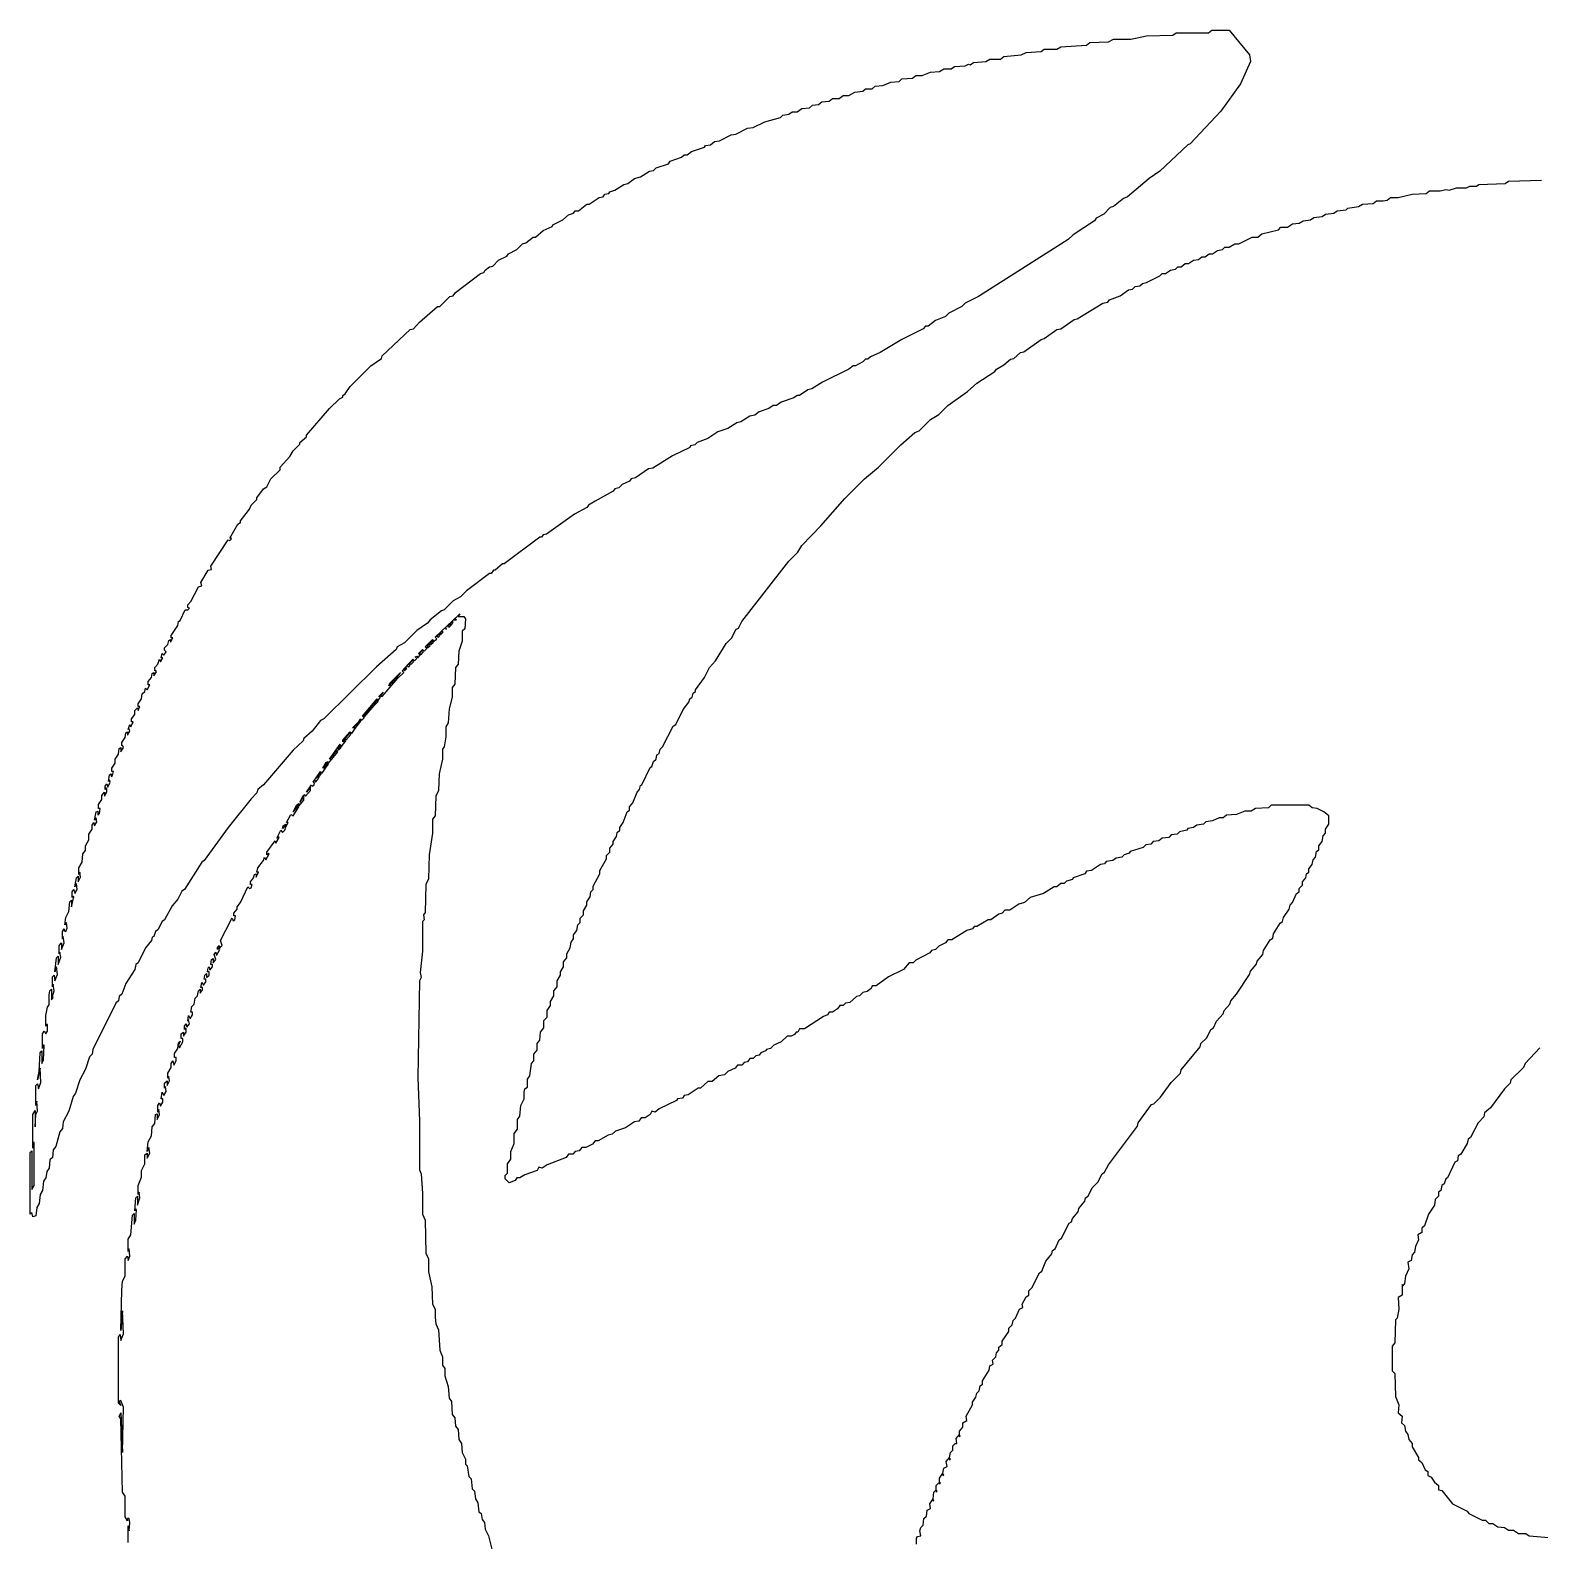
# Model space of a CAD drawing. Extents: x -695846 to 822170, y -413475 to 397179.
# Drawn here: x 338384.7 to 338772.3, y 390192.6 to 390580.4 of the extents above; entities that cross this region are included whole.
import ezdxf

# ---------------------------------------------------------------- set-up
doc = ezdxf.new("R2010")
doc.units = 0
doc.header["$LTSCALE"] = 1000
doc.header["$MEASUREMENT"] = 0

msp = doc.modelspace()

# ---------------------------------------------------------------- linework, layer by layer
at = {"color": 4, "linetype": 'Continuous'}
for points in [[(338688.06, 390580.4), (338692.51, 390580.4), (338697.8, 390574.05), (338698.01, 390572.35), (338695.47, 390566.64), (338690.39, 390559.65), (338682.56, 390551.19), (338681.92, 390550.97), (338674.73, 390544.2), (338671.97, 390542.29), (338666.47, 390537.64), (338665.41, 390537.21), (338662.87, 390535.1), (338662.03, 390534.89), (338660.33, 390533.19), (338658.43, 390532.13), (338658, 390531.5), (338652.5, 390527.9), (338651.23, 390526.63), (338628.16, 390512.02), (338624.77, 390510.33), (338623.92, 390509.48), (338620.54, 390507.79), (338619.69, 390506.94), (338617.15, 390505.89), (338615.24, 390504.4), (338614.61, 390504.4), (338613.97, 390503.77), (338608.47, 390501.02), (338602.97, 390497.63), (338600.43, 390496.57), (338599.79, 390495.94), (338599.16, 390495.94), (338598.52, 390495.3), (338596.62, 390494.24), (338595.98, 390494.24), (338594.92, 390493.4), (338588.15, 390490.01), (338585.4, 390488.32), (338584.34, 390488.1), (338582.22, 390486.62), (338581.59, 390486.62), (338580.74, 390485.99), (338577.56, 390484.93), (338576.29, 390484.08), (338575.45, 390484.08), (338574.39, 390483.24), (338571.85, 390482.39), (338570.79, 390481.54), (338569.52, 390481.33), (338567.19, 390479.85), (338566.13, 390479.64), (338563.81, 390478.16), (338561.27, 390477.31), (338558.73, 390475.62), (338555.97, 390474.56), (338555.34, 390473.92), (338554.28, 390473.71), (338554.07, 390473.29), (338549.62, 390471.17), (338544.54, 390467.99), (338543.48, 390467.78), (338540.1, 390465.45), (338539.04, 390465.24), (338538.62, 390464.61), (338536.71, 390463.76), (338535.86, 390462.91), (338534.81, 390462.7), (338534.38, 390462.07), (338529.73, 390459.53), (338528.03, 390458.47), (338527.61, 390457.83), (338524.43, 390456.14), (338517.24, 390451.06), (338516.39, 390450.85), (338515.97, 390450.21), (338515.54, 390450.21), (338506.44, 390443.44), (338506.02, 390443.44), (338504.11, 390441.75), (338503.69, 390441.75), (338503.05, 390440.9), (338502.63, 390440.9), (338496.7, 390436.45), (338495.22, 390434.97), (338493.32, 390433.91), (338490.99, 390431.59), (338490.35, 390431.37), (338487.39, 390429.05), (338486.75, 390428.2), (338484, 390426.29), (338480.83, 390423.12), (338478.92, 390422.06), (338478.71, 390421.43), (338473.63, 390416.98), (338460.08, 390403.64), (338459.24, 390403.22), (338457.12, 390400.47), (338455, 390398.56), (338454.79, 390397.93), (338452.25, 390395.6), (338444.63, 390386.71), (338443.15, 390385.44), (338442.94, 390384.59), (338441.45, 390383.11), (338435.53, 390375.7), (338429.39, 390367.24), (338428.75, 390366.81), (338424.31, 390359.83), (338423.67, 390359.4), (338422.62, 390357.29), (338421.13, 390355.59), (338419.23, 390351.99), (338418.59, 390351.57), (338417.53, 390349.45), (338416.9, 390349.03), (338416.48, 390347.76), (338416.05, 390347.55), (338415.84, 390346.7), (338414.36, 390344.8), (338412.45, 390340.99), (338411.82, 390340.56), (338411.61, 390339.29), (338409.28, 390335.69), (338408.22, 390332.94), (338407.59, 390332.31), (338407.37, 390331.25), (338406.74, 390330.61), (338400.81, 390318.76), (338400.6, 390317.49), (338399.97, 390316.86), (338398.91, 390313.68), (338397.43, 390310.93), (338396.37, 390307.54), (338395.73, 390306.69), (338394.67, 390302.88), (338393.19, 390300.13), (338392.98, 390298.44), (338392.34, 390297.59), (338391.29, 390293.78), (338390.65, 390292.94), (338390.44, 390291.03), (338389.8, 390290.4), (338389.59, 390288.28), (338388.96, 390287.43), (338388.75, 390285.74), (338388.11, 390284.89), (338387.9, 390282.56), (338387.26, 390281.5), (338387.05, 390279.18), (338386.42, 390278.12), (338386.21, 390276), (338385.36, 390275.79), (338385.15, 390276.85), (338384.72, 390276.42), (338384.72, 390292.3), (338385.15, 390292.72), (338385.15, 390282.77), (338385.78, 390283.83), (338385.78, 390294.84), (338385.36, 390294.84), (338385.36, 390293.36), (338385.36, 390302.04), (338385.99, 390303.1), (338385.99, 390298.86), (338386.21, 390302.04), (338386.63, 390302.88), (338386.42, 390305.42), (338386.21, 390304.37), (338386.21, 390309.45), (338386.63, 390309.87), (338386.84, 390308.6), (338387.48, 390310.29), (338387.26, 390313.89), (338386.63, 390310.93), (338387.05, 390313.05), (338387.26, 390317.91), (338387.69, 390318.34), (338387.69, 390315.16), (338388.11, 390316.01), (338388.32, 390319.82), (338387.9, 390319.82), (338387.9, 390318.97), (338387.9, 390322.78), (338388.32, 390323.42), (338388.75, 390322.78), (338389.17, 390323.42), (338389.17, 390325.11), (338388.75, 390325.11), (338388.75, 390324.69), (338388.75, 390327.44), (338389.17, 390329.56), (338389.59, 390330.19), (338389.59, 390332.73), (338389.8, 390333.79), (338390.23, 390334.21), (338390.23, 390331.46), (338390.65, 390332.1), (338390.44, 390332.31), (338390.86, 390333.79), (338390.65, 390335.48), (338390.44, 390334.85), (338390.44, 390337.39), (338390.86, 390337.81), (338391.07, 390336.33), (338391.71, 390338.02), (338391.5, 390339.93), (338391.07, 390338.66), (338391.5, 390342.26), (338391.92, 390342.68), (338391.92, 390340.56), (338392.56, 390342.47), (338392.34, 390343.74), (338392.13, 390343.32), (338392.13, 390345.43), (338392.77, 390346.07), (338392.77, 390344.37), (338393.4, 390346.07), (338393.19, 390347.76), (338392.98, 390347.13), (338392.98, 390349.03), (338393.4, 390349.67), (338393.4, 390349.24), (338393.83, 390349.03), (338394.25, 390349.88), (338394.04, 390351.36), (338393.61, 390350.72), (338393.83, 390352.63), (338394.67, 390354.11), (338394.89, 390356.65), (338395.31, 390357.07), (338395.31, 390355.38), (338395.94, 390357.92), (338395.73, 390358.13), (338395.52, 390357.71), (338395.52, 390359.19), (338395.94, 390359.83), (338396.16, 390358.77), (338396.79, 390359.83), (338396.58, 390361.31), (338396.16, 390360.46), (338396.58, 390362.79), (338397, 390363.21), (338397, 390361.73), (338397.64, 390363), (338397.43, 390364.27), (338397.21, 390363.64), (338397.21, 390365.33), (338398.06, 390366.81), (338398.27, 390368.93), (338398.91, 390369.78), (338398.91, 390371.05), (338399.75, 390372.53), (338399.75, 390374.01), (338400.6, 390375.28), (338400.6, 390376.34), (338401.02, 390376.97), (338401.24, 390376.13), (338401.87, 390377.18), (338401.66, 390378.24), (338401.24, 390377.61), (338401.66, 390379.72), (338402.08, 390379.94), (338402.08, 390378.88), (338402.51, 390379.3), (338402.72, 390380.57), (338402.29, 390380.57), (338402.29, 390381.63), (338403.14, 390382.9), (338403.14, 390383.96), (338403.78, 390384.8), (338403.78, 390383.75), (338404.41, 390384.8), (338404.41, 390385.65), (338404.2, 390385.86), (338403.99, 390385.44), (338403.99, 390386.29), (338404.41, 390386.92), (338404.62, 390386.07), (338405.26, 390387.34), (338405.05, 390387.98), (338404.83, 390387.56), (338405.05, 390389.25), (338405.47, 390389.46), (338405.47, 390388.83), (338405.89, 390389.04), (338406.1, 390390.1), (338405.68, 390390.1), (338405.68, 390390.94), (338406.53, 390392.21), (338406.53, 390393.27), (338407.37, 390394.54), (338407.59, 390396.02), (338408.01, 390396.24), (338408.01, 390395.18), (338408.64, 390396.24), (338408.43, 390396.87), (338408.22, 390396.66), (338408.22, 390397.51), (338409.07, 390398.78), (338409.28, 390400.05), (338409.7, 390400.26), (338409.7, 390399.41), (338410.34, 390400.47), (338410.13, 390401.1), (338409.91, 390400.89), (338410.34, 390402.16), (338410.55, 390401.53), (338411.18, 390402.8), (338410.76, 390402.8), (338410.76, 390403.64), (338411.61, 390404.7), (338411.61, 390405.76), (338412.24, 390406.4), (338412.45, 390405.76), (338412.88, 390406.82), (338412.45, 390406.82), (338412.45, 390407.45), (338413.3, 390408.72), (338413.51, 390409.99), (338414.15, 390410.63), (338414.36, 390411.48), (338414.78, 390411.05), (338415.42, 390412.32), (338414.99, 390412.32), (338414.99, 390413.17), (338415.84, 390414.23), (338416.05, 390415.29), (338416.48, 390415.5), (338416.48, 390414.65), (338417.11, 390415.71), (338416.9, 390416.13), (338416.69, 390415.92), (338416.69, 390416.77), (338417.53, 390417.61), (338417.96, 390418.89), (338418.17, 390418.25), (338418.8, 390419.31), (338418.38, 390419.31), (338418.59, 390420.37), (338419.02, 390419.94), (338419.65, 390420.79), (338419.23, 390421.21), (338419.23, 390421.85), (338420.07, 390422.7), (338420.29, 390423.75), (338420.71, 390423.97), (338420.71, 390423.33), (338421.35, 390424.39), (338420.92, 390424.39), (338420.92, 390425.02), (338422.62, 390427.56), (338422.83, 390428.62), (338423.25, 390428.83), (338424.52, 390431.59), (338425.16, 390431.59), (338425.58, 390432.01), (338425.16, 390432.22), (338425.16, 390432.86), (338426, 390433.7), (338427.91, 390437.51), (338428.75, 390437.72), (338428.54, 390438.57), (338430.45, 390441.75), (338431.29, 390441.96), (338431.08, 390442.8), (338435.53, 390449.58), (338435.95, 390449.37), (338436.37, 390449.79), (338436.16, 390450.21), (338435.95, 390450), (338438.07, 390453.6), (338438.7, 390454.02), (338438.7, 390454.45), (338441.03, 390457.41), (338441.45, 390458.47), (338442.94, 390459.95), (338442.94, 390460.37), (338444.63, 390462.7), (338445.48, 390463.13), (338446.53, 390465.24), (338448.86, 390467.57), (338448.86, 390468.21), (338451.4, 390470.96), (338452.25, 390472.44), (338453.94, 390474.13), (338453.94, 390474.56), (338455.64, 390476.04), (338455.64, 390476.46), (338461.56, 390483.24), (338464.1, 390485.78), (338464.95, 390486.2), (338464.95, 390486.62), (338465.59, 390487.05), (338466.86, 390488.95), (338472.15, 390494.24), (338474.9, 390496.15), (338475.11, 390496.78), (338482.31, 390503.56), (338483.16, 390503.77), (338484.64, 390505.46), (338489.29, 390509.48), (338489.93, 390509.48), (338492.47, 390512.02), (338493.32, 390512.24), (338493.95, 390513.08), (338500.3, 390517.95), (338501.15, 390518.16), (338501.57, 390518.8), (338502.63, 390519.64), (338503.48, 390519.86), (338504.96, 390521.34), (338507.08, 390522.4), (338507.5, 390523.03), (338509.62, 390524.09), (338511.1, 390525.57), (338511.94, 390525.78), (338513.85, 390527.27), (338514.48, 390527.27), (338516.39, 390528.96), (338518.72, 390530.02), (338518.93, 390530.44), (338521.47, 390531.71), (338522.95, 390532.98), (338524.22, 390533.4), (338524.64, 390534.04), (338525.49, 390534.04), (338527.61, 390535.73), (338528.24, 390535.73), (338530.78, 390537.43), (338531.84, 390537.64), (338532.27, 390538.27), (338533.32, 390538.48), (338533.54, 390538.91), (338534.81, 390539.33), (338537.13, 390540.81), (338538.19, 390541.02), (338539.89, 390542.29), (338541.37, 390542.72), (338543.7, 390544.2), (338544.75, 390544.41), (338545.39, 390545.05), (338548.56, 390546.1), (338548.99, 390546.74), (338551.95, 390547.8), (338552.59, 390548.43), (338553.43, 390548.43), (338554.49, 390549.28), (338557.88, 390550.34), (338558.09, 390550.76), (338559.36, 390550.97), (338560.42, 390551.82), (338561.69, 390552.03), (338564.65, 390553.51), (338565.92, 390553.73), (338568.89, 390555.21), (338570.37, 390555.42), (338573.33, 390556.9), (338577.35, 390557.96), (338577.99, 390558.59), (338579.47, 390558.81), (338580.32, 390559.44), (338581.59, 390559.44), (338582.86, 390560.29), (338584.76, 390560.5), (338585.61, 390561.13), (338587.09, 390561.35), (338587.94, 390561.98), (338589.84, 390562.19), (338590.69, 390562.83), (338592.38, 390562.83), (338593.44, 390563.67), (338594.92, 390563.67), (338596.4, 390564.52), (338598.52, 390564.73), (338599.16, 390565.37), (338600.85, 390565.37), (338601.7, 390566), (338603.6, 390566.21), (338605.72, 390567.06), (338607.84, 390567.27), (338608.47, 390567.91), (338611.22, 390568.12), (338612.07, 390568.75), (338613.76, 390568.75), (338615.88, 390569.6), (338618.21, 390569.81), (338619.27, 390570.45), (338621.17, 390570.45), (338622.02, 390571.08), (338624.77, 390571.29), (338625.62, 390571.72), (338626.04, 390571.51), (338626.89, 390572.14), (338630.06, 390572.35), (338631.12, 390572.99), (338633.87, 390572.99), (338634.72, 390573.62), (338639.16, 390574.05), (338640.43, 390574.68), (338644.24, 390574.89), (338645.09, 390575.53), (338648.27, 390575.53), (338649.32, 390576.16), (338655.89, 390576.59), (338656.73, 390577.22), (338661.6, 390577.43), (338662.87, 390578.07), (338667.32, 390578.07), (338671.34, 390578.92), (338678.11, 390579.13), (338678.96, 390579.76), (338687.22, 390579.76), (338688.06, 390580.4)], [(338612.28, 390191.75), (338612.28, 390193.23), (338612.49, 390193.66), (338613.34, 390193.87), (338613.13, 390195.14), (338613.34, 390195.99), (338613.97, 390196.62), (338614.19, 390198.31), (338614.82, 390198.95), (338615.03, 390200.43), (338615.88, 390200.85), (338615.67, 390202.12), (338616.51, 390203.39), (338616.73, 390205.09), (338617.36, 390205.72), (338617.36, 390206.78), (338618.21, 390207.63), (338618.21, 390208.69), (338619.05, 390209.96), (338619.27, 390211.23), (338620.11, 390211.65), (338619.9, 390212.92), (338620.75, 390213.98), (338620.96, 390215.25), (338621.59, 390215.88), (338621.59, 390216.94), (338622.23, 390217.58), (338622.65, 390217.58), (338622.44, 390218.85), (338623.29, 390219.91), (338623.29, 390220.75), (338624.13, 390221.81), (338624.13, 390222.87), (338625.19, 390223.5), (338624.98, 390224.56), (338626.67, 390227.53), (338626.67, 390228.16), (338627.52, 390229.43), (338627.73, 390230.49), (338628.37, 390231.12), (338628.58, 390232.39), (338629.21, 390232.82), (338629.21, 390233.67), (338630.91, 390236.42), (338631.12, 390237.48), (338631.97, 390237.9), (338631.75, 390238.96), (338632.6, 390239.8), (338632.81, 390240.86), (338633.45, 390241.5), (338633.45, 390242.34), (338634.3, 390242.98), (338634.3, 390243.83), (338635.99, 390246.37), (338635.99, 390247.21), (338636.84, 390248.06), (338637.05, 390249.12), (338637.68, 390249.75), (338638.74, 390252.08), (338639.59, 390252.5), (338639.38, 390253.35), (338640.43, 390255.26), (338641.07, 390255.68), (338641.07, 390256.74), (338641.92, 390257.58), (338643.82, 390261.4), (338644.46, 390261.82), (338645.51, 390264.36), (338647, 390266.26), (338647.21, 390267.11), (338647.84, 390267.53), (338648.9, 390269.86), (338649.54, 390270.29), (338651.44, 390274.1), (338652.08, 390274.52), (338652.29, 390275.37), (338653.77, 390277.06), (338653.98, 390277.91), (338655.46, 390279.81), (338655.67, 390280.66), (338656.31, 390281.08), (338657.37, 390283.2), (338658.85, 390284.68), (338659.91, 390286.8), (338660.54, 390287.22), (338661.6, 390289.13), (338669.01, 390299.07), (338669.22, 390299.92), (338672.61, 390304.58), (338673.24, 390304.79), (338674.94, 390306.48), (338677.69, 390310.29), (338680.02, 390312.62), (338680.23, 390313.47), (338685.1, 390319.4), (338685.31, 390320.24), (338686.79, 390321.72), (338687.85, 390323.84), (338688.49, 390324.26), (338689.33, 390325.96), (338691.03, 390327.86), (338691.24, 390328.71), (338692.72, 390330.4), (338692.93, 390331.25), (338694.41, 390332.94), (338697.8, 390338.02), (338698.01, 390338.87), (338699.49, 390340.56), (338699.7, 390341.41), (338701.19, 390343.1), (338701.4, 390344.16), (338703.09, 390346.91), (338703.73, 390347.34), (338703.94, 390348.4), (338705.63, 390351.15), (338706.27, 390351.57), (338706.48, 390352.63), (338707.96, 390354.75), (338708.17, 390355.8), (338708.81, 390356.44), (338709.86, 390358.77), (338710.5, 390359.19), (338710.5, 390360.04), (338711.35, 390360.88), (338711.35, 390361.73), (338712.19, 390362.79), (338712.41, 390363.85), (338713.04, 390364.27), (338713.04, 390365.12), (338713.89, 390366.18), (338714.1, 390367.45), (338714.73, 390368.08), (338714.95, 390369.56), (338715.58, 390369.99), (338715.58, 390371.05), (338716.43, 390372.1), (338716.64, 390373.59), (338717.27, 390374.22), (338717.27, 390375.28), (338718.12, 390376.55), (338718.12, 390378.67), (338716.85, 390379.72), (338715.16, 390380.57), (338713.89, 390380.78), (338713.04, 390381.42), (338703.3, 390381.42), (338702.67, 390380.78), (338699.28, 390380.57), (338698.22, 390379.94), (338696.53, 390379.94), (338694.41, 390379.09), (338691.87, 390378.88), (338691.03, 390378.24), (338689.97, 390378.24), (338688.27, 390377.4), (338686.58, 390377.18), (338685.95, 390376.55), (338684.25, 390376.34), (338683.4, 390375.7), (338681.92, 390375.49), (338681.71, 390375.07), (338679.81, 390374.64), (338679.17, 390374.01), (338677.69, 390373.8), (338677.05, 390373.16), (338675.36, 390372.95), (338674.51, 390372.32), (338673.03, 390372.1), (338672.4, 390371.47), (338671.13, 390371.26), (338670.49, 390370.62), (338667.11, 390369.56), (338666.89, 390369.14), (338665.62, 390368.72), (338664.99, 390368.08), (338663.51, 390367.87), (338662.66, 390367.24), (338660.97, 390367.02), (338660.54, 390366.39), (338659.49, 390366.18), (338657.16, 390364.69), (338655.89, 390364.48), (338655.46, 390363.85), (338652.5, 390362.79), (338652.29, 390362.37), (338650.81, 390361.94), (338650.17, 390361.31), (338649.32, 390361.31), (338648.27, 390360.46), (338647.63, 390360.46), (338644.88, 390358.77), (338641.49, 390357.71), (338640.01, 390356.44), (338638.53, 390356.02), (338636.2, 390354.53), (338634.93, 390354.53), (338634.3, 390353.69), (338633.45, 390353.48), (338631.33, 390351.99), (338630.7, 390351.99), (338627.73, 390350.3), (338627.1, 390350.3), (338626.67, 390349.67), (338625.19, 390349.24), (338621.38, 390346.91), (338620.32, 390346.91), (338619.69, 390346.07), (338618, 390345.22), (338617.15, 390344.37), (338616.09, 390344.16), (338615.67, 390343.53), (338612.07, 390341.62), (338611.43, 390340.99), (338610.38, 390340.99), (338608.89, 390339.29), (338605.08, 390337.39), (338601.91, 390335.06), (338600.85, 390335.06), (338600.64, 390334.42), (338599.58, 390333.58), (338598.52, 390333.37), (338597.67, 390332.52), (338596.83, 390332.31), (338595.13, 390330.83), (338594.08, 390330.61), (338593.44, 390329.98), (338592.59, 390329.98), (338591.96, 390329.13), (338590.69, 390328.29), (338589.84, 390328.29), (338589.42, 390327.65), (338588.36, 390327.23), (338583.49, 390324.05), (338582.22, 390324.05), (338581.8, 390323.21), (338581.38, 390323.21), (338580.95, 390322.57), (338580.11, 390322.15), (338579.05, 390322.15), (338577.56, 390320.67), (338575.66, 390319.82), (338574.81, 390318.97), (338573.75, 390318.76), (338573.54, 390318.34), (338572.27, 390317.91), (338571.85, 390317.28), (338571, 390317.07), (338570.37, 390316.43), (338569.52, 390316.43), (338568.89, 390315.59), (338568.04, 390315.37), (338567.4, 390314.74), (338566.35, 390314.74), (338565.71, 390313.89), (338563.81, 390313.05), (338562.96, 390312.2), (338561.48, 390311.99), (338559.78, 390310.5), (338558.73, 390310.5), (338556.82, 390308.81), (338556.19, 390308.81), (338553.65, 390307.12), (338552.59, 390306.91), (338552.16, 390306.27), (338550.89, 390306.06), (338550.68, 390305.64), (338546.24, 390303.52), (338545.18, 390302.67), (338544.33, 390302.88), (338543.91, 390302.04), (338542.64, 390301.19), (338541.58, 390301.19), (338540.94, 390300.34), (338539.89, 390300.13), (338537.56, 390298.65), (338535.02, 390297.8), (338534.17, 390296.96), (338533.11, 390296.75), (338530.57, 390295.26), (338529.73, 390295.26), (338529.09, 390294.42), (338527.4, 390293.57), (338526.34, 390293.57), (338525.7, 390292.72), (338524.64, 390292.51), (338524.01, 390291.88), (338522.95, 390291.88), (338522.32, 390291.03), (338517.45, 390289.13), (338516.18, 390288.28), (338515.33, 390288.49), (338514.91, 390287.64), (338511.73, 390286.59), (338510.46, 390285.74), (338509.62, 390285.74), (338509.19, 390285.1), (338507.71, 390284.47), (338506.65, 390285.53), (338506.65, 390286.37), (338507.29, 390287.01), (338507.29, 390289.34), (338508.13, 390290.61), (338508.13, 390292.51), (338508.98, 390294.63), (338508.98, 390297.17), (338509.83, 390298.23), (338509.83, 390300.77), (338510.46, 390301.61), (338510.67, 390304.37), (338511.52, 390306.06), (338511.52, 390307.75), (338511.73, 390308.6), (338512.37, 390309.02), (338512.37, 390311.14), (338513, 390311.99), (338513.43, 390315.16), (338514.06, 390315.8), (338514.06, 390317.49), (338514.91, 390318.55), (338514.91, 390320.24), (338515.54, 390321.09), (338515.75, 390323.21), (338516.6, 390324.26), (338516.6, 390326.17), (338517.45, 390327.02), (338517.45, 390328.71), (338518.29, 390329.98), (338518.29, 390331.04), (338519.14, 390332.52), (338519.14, 390333.79), (338519.99, 390334.85), (338519.99, 390336.33), (338520.83, 390337.81), (338520.83, 390338.66), (338521.68, 390339.93), (338521.68, 390341.2), (338522.53, 390342.26), (338522.53, 390343.32), (338523.37, 390344.8), (338523.59, 390346.28), (338524.22, 390347.13), (338524.22, 390348.18), (338525.07, 390349.24), (338525.28, 390350.72), (338525.91, 390351.36), (338525.91, 390352.42), (338526.76, 390353.26), (338526.76, 390354.32), (338527.61, 390355.8), (338527.61, 390356.65), (338528.46, 390357.92), (338528.67, 390359.19), (338529.3, 390359.83), (338529.3, 390360.67), (338531, 390363.85), (338531, 390364.69), (338532.69, 390367.66), (338532.69, 390368.51), (338533.54, 390369.35), (338533.54, 390370.41), (338534.38, 390371.47), (338534.38, 390372.1), (338535.23, 390373.37), (338535.44, 390374.43), (338536.08, 390375.07), (338536.08, 390375.7), (338536.92, 390376.97), (338537.98, 390379.72), (338538.62, 390380.15), (338538.62, 390380.99), (338539.46, 390382.05), (338540.52, 390384.8), (338541.16, 390385.44), (338541.37, 390386.5), (338541.79, 390386.71), (338543.91, 390391.15), (338544.33, 390391.37), (338544.75, 390392.64), (338545.39, 390393.27), (338545.6, 390394.33), (338546.24, 390394.75), (338546.45, 390395.81), (338547.08, 390396.45), (338549.83, 390401.74), (338550.47, 390402.16), (338552.37, 390405.97), (338553.86, 390407.88), (338554.07, 390408.72), (338554.7, 390409.15), (338554.92, 390410.21), (338555.55, 390410.63), (338555.55, 390411.05), (338557.88, 390414.23), (338559.15, 390416.77), (338560.63, 390418.46), (338563.38, 390422.91), (338564.86, 390424.39), (338565.92, 390426.51), (338566.56, 390426.93), (338567.4, 390428.62), (338579.47, 390444.07), (338581.8, 390446.4), (338582.86, 390448.1), (338587.73, 390453.18), (338593.86, 390460.16), (338598.94, 390465.24), (338602.54, 390468.21), (338608.26, 390473.92), (338611.86, 390477.1), (338612.92, 390477.52), (338615.88, 390480.48), (338618, 390481.75), (338620.32, 390484.08), (338625.4, 390487.68), (338627.73, 390489.8), (338632.39, 390492.76), (338632.81, 390493.4), (338634.72, 390494.45), (338636.41, 390495.94), (338637.26, 390496.15), (338638.95, 390497.63), (338639.8, 390497.84), (338644.24, 390501.02), (338645.09, 390501.23), (338648.27, 390503.56), (338649.32, 390503.77), (338652.71, 390506.1), (338653.56, 390506.31), (338660.12, 390510.33), (338661.39, 390510.54), (338661.81, 390511.18), (338664.57, 390512.24), (338666.68, 390513.72), (338667.74, 390513.93), (338668.38, 390514.56), (338669.65, 390514.78), (338670.28, 390515.41), (338671.34, 390515.62), (338674.73, 390517.32), (338675.36, 390517.95), (338676.21, 390517.95), (338677.48, 390518.8), (338678.75, 390519.01), (338679.38, 390519.64), (338680.23, 390519.64), (338681.29, 390520.49), (338682.13, 390520.49), (338683.4, 390521.34), (338684.67, 390521.55), (338685.52, 390522.18), (338686.37, 390522.18), (338687.43, 390523.03), (338688.27, 390523.03), (338689.54, 390523.88), (338690.81, 390524.09), (338691.45, 390524.73), (338692.51, 390524.73), (338693.99, 390525.57), (338695.05, 390525.57), (338698.43, 390527.27), (338699.92, 390527.27), (338700.97, 390528.11), (338705.21, 390529.17), (338705.84, 390529.81), (338707.54, 390529.81), (338708.81, 390530.65), (338710.5, 390530.86), (338711.56, 390531.5), (338713.46, 390531.71), (338714.31, 390532.35), (338716.43, 390532.56), (338717.27, 390533.19), (338719.39, 390533.4), (338720.24, 390534.04), (338722.57, 390534.25), (338722.99, 390534.67), (338725.74, 390535.1), (338726.8, 390535.73), (338729.55, 390535.94), (338730.4, 390536.58), (338732.09, 390536.58), (338733.15, 390536.79), (338734, 390537.43), (338735.9, 390537.43), (338739.5, 390538.27), (338743.1, 390538.48), (338743.95, 390539.12), (338746.7, 390539.12), (338748.18, 390539.54), (338749.03, 390539.33), (338750.93, 390539.97), (338753.47, 390539.97), (338754.32, 390540.39), (338756.01, 390540.39), (338756.65, 390540.81), (338763.42, 390541.02), (338764.27, 390541.66), (338772.73, 390541.87)], [(338409.91, 390192.18), (338409.91, 390196.41), (338410.13, 390195.14), (338410.34, 390197.26), (338410.13, 390198.31), (338409.7, 390198.31), (338409.7, 390197.68), (338409.07, 390198.74), (338409.07, 390204.03), (338408.43, 390205.09), (338408.01, 390223.93), (338407.59, 390224.56), (338408.01, 390225.41), (338408.43, 390215.25), (338408.64, 390226.89), (338408.01, 390228.58), (338407.59, 390228.37), (338408.01, 390227.31), (338407.37, 390227.95), (338407.37, 390244.88), (338407.8, 390245.52), (338408.01, 390244.04), (338408.64, 390245.73), (338408.43, 390251.66), (338408.01, 390246.58), (338408.22, 390256.95), (338408.43, 390259.28), (338409.07, 390260.55), (338409.07, 390264.99), (338409.7, 390265.63), (338409.91, 390264.57), (338410.34, 390265.63), (338410.13, 390267.53), (338409.91, 390266.9), (338409.91, 390270.07), (338410.55, 390271.13), (338410.97, 390276.21), (338411.4, 390276.64), (338411.4, 390273.88), (338411.82, 390274.94), (338412.03, 390277.69), (338411.61, 390277.69), (338411.61, 390277.27), (338411.82, 390280.66), (338412.24, 390281.08), (338412.24, 390278.75), (338412.88, 390280.66), (338412.67, 390282.14), (338412.45, 390281.5), (338412.45, 390283.83), (338413.3, 390285.95), (338413.3, 390287.64), (338414.15, 390289.34), (338414.15, 390291.67), (338414.78, 390292.09), (338414.78, 390290.82), (338415.42, 390292.09), (338415.21, 390293.57), (338414.78, 390292.51), (338414.99, 390295.05), (338415.84, 390296.53), (338416.05, 390298.86), (338416.69, 390299.71), (338416.9, 390302.04), (338417.32, 390302.25), (338417.32, 390300.77), (338417.96, 390302.04), (338417.75, 390303.31), (338417.53, 390302.67), (338417.53, 390304.37), (338417.96, 390305), (338418.17, 390304.15), (338418.8, 390305.21), (338418.8, 390306.06), (338418.38, 390306.06), (338418.59, 390307.75), (338419.02, 390306.91), (338419.65, 390307.96), (338419.44, 390309.23), (338419.23, 390308.81), (338419.23, 390310.08), (338419.86, 390310.72), (338419.86, 390309.45), (338420.5, 390310.72), (338420.29, 390311.77), (338420.07, 390311.35), (338420.07, 390312.62), (338420.92, 390314.1), (338420.92, 390315.16), (338421.35, 390315.8), (338421.56, 390314.74), (338422.19, 390315.8), (338422.19, 390316.64), (338421.77, 390316.64), (338421.77, 390317.7), (338422.62, 390318.97), (338422.83, 390320.45), (338423.25, 390320.88), (338422.83, 390319.82), (338423.04, 390319.18), (338423.89, 390320.67), (338423.89, 390321.51), (338423.46, 390321.51), (338423.46, 390322.78), (338424.1, 390323.21), (338424.1, 390322.15), (338424.73, 390323.21), (338424.73, 390324.05), (338424.52, 390324.26), (338424.31, 390323.84), (338424.31, 390324.69), (338424.73, 390325.32), (338424.94, 390324.48), (338425.58, 390325.32), (338425.37, 390326.38), (338425.16, 390325.96), (338425.37, 390327.44), (338425.79, 390326.59), (338426.43, 390327.65), (338426.43, 390328.29), (338426, 390328.29), (338426.21, 390329.77), (338426.85, 390330.4), (338427.06, 390331.88), (338427.7, 390332.52), (338427.91, 390333.79), (338428.33, 390334.21), (338428.33, 390333.15), (338428.97, 390334), (338428.97, 390334.64), (338428.54, 390334.64), (338428.75, 390335.91), (338429.18, 390335.27), (338429.81, 390336.12), (338429.81, 390336.75), (338429.39, 390336.75), (338429.6, 390337.81), (338430.02, 390338.23), (338430.02, 390337.18), (338430.66, 390337.81), (338430.66, 390338.66), (338430.24, 390338.66), (338430.45, 390339.72), (338430.66, 390339.93), (338430.87, 390339.08), (338431.51, 390339.93), (338431.51, 390340.56), (338431.08, 390340.56), (338431.29, 390341.83), (338431.72, 390342.05), (338431.72, 390340.99), (338432.35, 390341.83), (338431.93, 390343.1), (338432.35, 390343.74), (338432.56, 390342.89), (338433.41, 390344.37), (338433.2, 390345.01), (338432.78, 390344.37), (338432.78, 390345.01), (338433.2, 390345.43), (338433.41, 390344.8), (338434.05, 390345.43), (338433.62, 390346.7), (338436.37, 390352.21), (338436.59, 390352.42), (338436.8, 390351.78), (338437.22, 390351.99), (338437.43, 390353.05), (338437.01, 390353.05), (338437.01, 390353.69), (338437.86, 390354.75), (338437.86, 390355.38), (338438.7, 390356.44), (338440.61, 390360.46), (338441.03, 390360.04), (338441.45, 390360.25), (338441.67, 390361.1), (338441.24, 390361.1), (338441.24, 390361.73), (338442.09, 390362.79), (338442.3, 390363.64), (338442.72, 390363.85), (338442.72, 390363), (338443.36, 390364.27), (338442.94, 390364.27), (338443.15, 390365.33), (338444.63, 390367.24), (338444.84, 390368.08), (338445.26, 390367.45), (338446.11, 390368.93), (338445.9, 390369.14), (338445.48, 390368.72), (338445.48, 390369.35), (338447.59, 390372.32), (338447.81, 390371.68), (338448.65, 390373.16), (338448.44, 390373.37), (338448.02, 390372.95), (338449.08, 390375.07), (338449.5, 390374.43), (338450.13, 390375.07), (338450.35, 390375.91), (338450.13, 390376.13), (338449.5, 390375.49), (338449.71, 390376.13), (338450.35, 390376.55), (338450.35, 390375.91), (338450.98, 390376.97), (338450.56, 390376.97), (338451.62, 390379.09), (338452.25, 390378.67), (338453.73, 390380.99), (338453.52, 390381.42), (338452.25, 390379.72), (338453.1, 390381.42), (338453.73, 390381.84), (338453.73, 390381.21), (338455, 390382.69), (338455, 390383.75), (338453.94, 390382.26), (338454.79, 390383.96), (338455.21, 390384.17), (338455.43, 390383.75), (338456.7, 390385.23), (338456.7, 390386.07), (338455.64, 390384.8), (338456.91, 390386.71), (338457.12, 390386.29), (338457.54, 390386.5), (338457.75, 390387.13), (338457.33, 390387.34), (338459.24, 390390.1), (338459.66, 390389.67), (338460.51, 390390.94), (338459.87, 390390.94), (338460.72, 390392.43), (338461.14, 390392.64), (338461.35, 390392.21), (338463.68, 390395.18), (338463.47, 390395.6), (338461.56, 390393.27), (338464.32, 390397.08), (338464.53, 390396.45), (338465.8, 390397.93), (338465.59, 390398.35), (338464.95, 390397.72), (338464.95, 390398.14), (338466.86, 390400.26), (338467.28, 390399.83), (338468.13, 390401.1), (338467.49, 390401.32), (338469.18, 390403.01), (338469.4, 390403.64), (338469.82, 390403.22), (338470.45, 390403.86), (338470.03, 390404.28), (338473.84, 390408.72), (338474.05, 390408.3), (338474.69, 390409.15), (338474.27, 390409.36), (338475.32, 390410.42), (338474.69, 390409.57), (338475.11, 390409.36), (338479.13, 390414.02), (338478.71, 390414.23), (338476.81, 390412.11), (338477.02, 390412.75), (338479.77, 390415.5), (338478.92, 390414.44), (338479.13, 390414.02), (338480.62, 390415.5), (338480.19, 390415.92), (338482.94, 390418.89), (338483.37, 390418.46), (338484, 390419.1), (338483.58, 390419.52), (338484, 390419.73), (338484.21, 390419.31), (338484.85, 390419.94), (338484.43, 390420.37), (338485.48, 390421.43), (338485.91, 390421), (338486.54, 390421.64), (338486.12, 390422.06), (338488.02, 390423.97), (338488.45, 390423.54), (338489.08, 390424.18), (338488.66, 390424.6), (338494.8, 390430.32)], [(338494.8, 390430.32), (338495.01, 390430.53), (338494.59, 390429.89), (338496.07, 390429.89), (338496.49, 390429.26), (338496.28, 390426.72), (338495.64, 390426.08), (338495.64, 390423.54), (338494.8, 390421), (338494.59, 390417.61), (338493.95, 390416.77), (338493.74, 390412.53), (338493.1, 390411.69), (338493.1, 390409.15), (338492.26, 390406.18), (338492.05, 390402.59), (338491.41, 390401.53), (338491.41, 390398.99), (338490.99, 390396.45), (338490.56, 390395.81), (338490.56, 390393.27), (338489.72, 390389.46), (338489.51, 390385.23), (338488.87, 390383.75), (338488.66, 390378.67), (338488.02, 390377.82), (338488.02, 390374.22), (338487.18, 390368.72), (338486.97, 390362.58), (338486.33, 390361.1), (338486.12, 390353.9), (338485.7, 390353.26), (338485.91, 390351.99), (338485.48, 390351.57), (338485.48, 390343.95), (338484.85, 390338.45), (338485.06, 390337.18), (338484.64, 390336.33), (338484.21, 390311.56), (338484.64, 390300.34), (338484.64, 390287.86), (338485.06, 390286.8), (338485.48, 390281.72), (338485.48, 390276.42), (338486.12, 390274.94), (338486.33, 390266.48), (338486.97, 390264.99), (338486.97, 390261.61), (338487.81, 390257.8), (338488.02, 390253.35), (338488.66, 390252.08), (338488.66, 390249.96), (338488.87, 390248.27), (338489.51, 390246.79), (338489.93, 390241.5), (338490.56, 390239.8), (338490.56, 390237.69), (338491.2, 390236.84), (338491.2, 390234.94), (338492.05, 390232.18), (338492.26, 390229.22), (338492.89, 390228.37), (338493.1, 390224.99), (338493.74, 390224.14), (338493.95, 390222.02), (338494.59, 390221.18), (338494.8, 390218.64), (338495.43, 390217.58), (338495.64, 390215.25), (338496.49, 390213.56), (338496.49, 390212.29), (338496.91, 390211.86), (338497.34, 390209.11), (338497.97, 390208.48), (338498.18, 390205.93), (338498.82, 390205.3), (338499.03, 390203.39), (338499.67, 390202.34), (338499.88, 390200.01), (338500.51, 390199.58), (338500.73, 390198.1), (338501.36, 390197.26), (338501.57, 390195.56), (338502.42, 390193.87), (338503.27, 390190.48)], [(338492.68, 390427.56), (338492.47, 390427.99), (338491.83, 390427.35), (338492.26, 390427.14), (338492.68, 390427.56)], [(338493.32, 390428.41), (338493.1, 390428.62), (338492.47, 390427.99), (338492.89, 390427.78), (338493.32, 390428.41)], [(338494.16, 390429.05), (338493.74, 390429.26), (338493.53, 390429.05), (338494.16, 390429.05)], [(338488.24, 390423.33), (338488.02, 390423.75), (338487.39, 390422.91), (338487.6, 390422.7), (338488.24, 390423.33)], [(338489.93, 390425.02), (338489.72, 390425.45), (338489.08, 390424.81), (338489.51, 390424.6), (338489.93, 390425.02)], [(338490.78, 390425.87), (338490.35, 390426.08), (338489.93, 390425.45), (338490.14, 390425.24), (338490.78, 390425.87)], [(338491.62, 390426.72), (338491.41, 390426.93), (338491.41, 390426.51), (338491.62, 390426.72)], [(338485.7, 390420.79), (338485.48, 390421.21), (338484.64, 390420.37), (338485.06, 390420.16), (338485.7, 390420.79)], [(338487.39, 390422.48), (338487.18, 390422.91), (338486.54, 390422.06), (338486.75, 390421.85), (338487.39, 390422.48)], [(338481.46, 390416.56), (338481.04, 390416.77), (338480.62, 390416.13), (338480.83, 390415.92), (338481.46, 390416.56)], [(338482.31, 390417.4), (338482.1, 390417.83), (338481.46, 390417.19), (338481.89, 390416.98), (338482.31, 390417.4)], [(338483.16, 390418.25), (338482.94, 390418.67), (338482.1, 390417.83), (338482.52, 390417.61), (338483.16, 390418.25)], [(338474.05, 390408.09), (338473.84, 390408.51), (338472.99, 390407.45), (338473.21, 390407.24), (338474.05, 390408.09)], [(338472.99, 390407.03), (338473.21, 390407.24), (338472.78, 390407.45), (338470.24, 390404.28), (338470.45, 390404.07), (338472.99, 390407.03)], [(338467.07, 390399.62), (338466.86, 390400.05), (338465.59, 390398.56), (338465.8, 390398.14), (338467.07, 390399.62)], [(338469.61, 390403.01), (338469.4, 390403.22), (338467.91, 390401.53), (338468.13, 390401.1), (338469.61, 390403.01)], [(338464.53, 390396.24), (338464.32, 390396.66), (338463.68, 390395.81), (338463.89, 390395.6), (338464.53, 390396.24)], [(338461.35, 390392), (338460.93, 390392.21), (338460.29, 390391.15), (338460.51, 390390.94), (338461.35, 390392)], [(338458.81, 390388.4), (338458.6, 390388.83), (338457.75, 390387.98), (338457.97, 390387.34), (338458.81, 390388.4)], [(338459.45, 390389.46), (338459.24, 390389.67), (338458.6, 390389.04), (338458.81, 390388.61), (338459.45, 390389.46)], [(338772.31, 390319.18), (338768.5, 390315.16), (338768.08, 390314.1), (338764.9, 390310.93), (338764.69, 390310.08), (338763.21, 390308.6), (338759.61, 390303.73), (338758.13, 390302.46), (338757.92, 390301.4), (338756.43, 390299.92), (338754.53, 390296.11), (338753.89, 390295.69), (338753.68, 390294.63), (338751.99, 390291.88), (338751.35, 390291.45), (338751.14, 390290.18), (338750.51, 390289.76), (338748.6, 390285.74), (338748.18, 390285.53), (338747.76, 390284.26), (338747.12, 390283.83), (338746.91, 390282.56), (338746.27, 390282.14), (338746.27, 390281.08), (338745.43, 390280.23), (338745.22, 390278.75), (338743.73, 390276.42), (338742.68, 390273.46), (338742.04, 390272.83), (338742.04, 390271.77), (338740.98, 390271.13), (338741.19, 390269.86), (338740.35, 390268.17), (338740.14, 390266.69), (338739.5, 390266.05), (338739.29, 390264.57), (338738.44, 390264.15), (338738.65, 390262.45), (338737.81, 390260.55), (338737.59, 390258.64), (338737.17, 390258.01), (338736.96, 390258.43), (338736.96, 390255.68), (338735.9, 390255.04), (338736.11, 390252.08), (338735.69, 390249.75), (338735.27, 390249.33), (338735.05, 390243.4), (338734.42, 390242.56), (338734.42, 390236.21), (338735.05, 390235.57), (338735.27, 390229.64), (338736.11, 390227.53), (338735.9, 390225.41), (338736.96, 390224.56), (338736.75, 390222.87), (338737.59, 390222.23), (338737.81, 390220.75), (338738.44, 390219.91), (338738.65, 390218.64), (338739.5, 390217.58), (338739.5, 390216.73), (338741.19, 390213.98), (338741.19, 390213.34), (338742.04, 390212.71), (338742.89, 390210.8), (338743.52, 390210.38), (338743.52, 390209.32), (338744.37, 390208.9), (338745.22, 390207.63), (338746.27, 390206.78), (338746.27, 390205.72), (338747.12, 390205.51), (338749.87, 390202.12), (338753.68, 390200.22), (338754.11, 390199.58), (338757.49, 390197.89), (338758.34, 390197.89), (338759.19, 390197.04), (338760.24, 390197.04), (338761.51, 390196.2), (338763.21, 390195.99), (338764.27, 390195.35), (338765.54, 390195.35), (338766.81, 390194.5), (338768.71, 390194.5), (338769.56, 390193.87), (338774.64, 390193.45)], [(338623.5, 390219.48), (338623.29, 390219.69), (338623.29, 390219.27), (338623.5, 390219.48)], [(338620.96, 390213.56), (338620.75, 390213.77), (338620.75, 390213.34), (338620.96, 390213.56)], [(338618.42, 390207.42), (338618.21, 390207.63), (338618.21, 390207.21), (338618.42, 390207.42)], [(338619.27, 390209.53), (338619.05, 390209.75), (338619.05, 390209.32), (338619.27, 390209.53)], [(338616.73, 390202.97), (338616.51, 390203.18), (338616.51, 390202.76), (338616.73, 390202.97)], [(338617.57, 390205.3), (338617.36, 390205.51), (338617.36, 390205.09), (338617.57, 390205.3)]]:
    msp.add_lwpolyline(points, dxfattribs=at)

doc.saveas('drawing.dxf')
